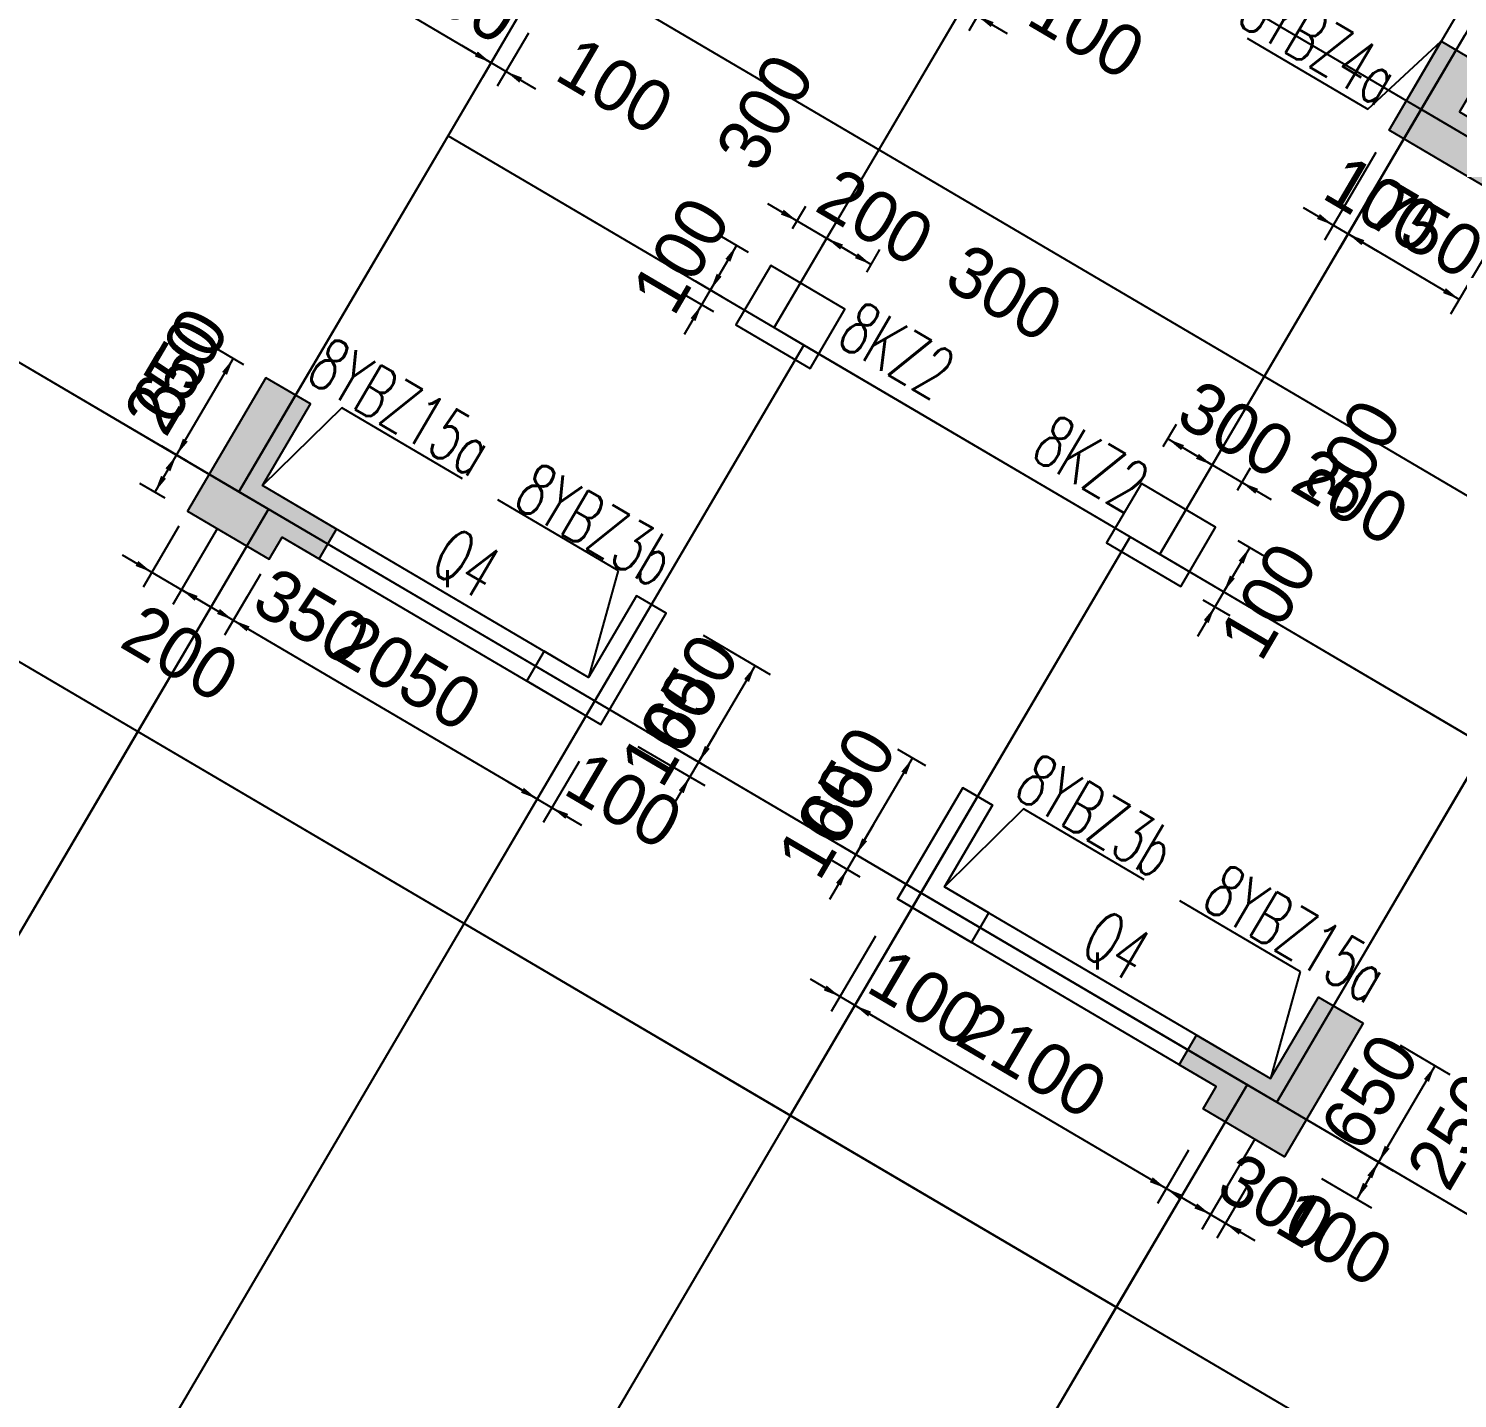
# Model space of a CAD drawing. Extents: x 387171 to 699106, y 11966 to 245688.
# Drawn here: x 616499 to 624807, y 165847 to 173808 of the extents above; entities that cross this region are included whole.
import ezdxf

# ---------------------------------------------------------------- set-up
doc = ezdxf.new("R2010")
doc.units = 0
doc.header["$LTSCALE"] = 100
doc.header["$MEASUREMENT"] = 0
for name, color, linetype in [('b边缘构件', 235, 'Continuous'), ('colu-主楼', 7, 'Continuous'), ('DOTE', 253, 'Continuous'), ('NUM', 7, 'Continuous'), ('wall-主楼', 2, 'Continuous'), ('Y阴影', 254, 'Continuous'), ('剪力墙身标注', 7, 'Continuous'), ('小尺寸', 4, 'Continuous'), ('网格', 253, 'Continuous'), ('边缘构件标注', 1, 'Continuous')]:
    doc.layers.add(name, color=color, linetype=linetype)
doc.layers.add('配箍校核', color=2, linetype='ByLayer', lineweight=18)
doc.styles.add('hztxt', font='hztxt')
doc.styles.get("Standard").update_dxf_attribs({"font": 'standard'})
doc.dimstyles.get("Standard").update_dxf_attribs({"dimtxt": 300, "dimasz": 100, "dimexe": 100, "dimexo": 250, "dimgap": 100, "dimtad": 0, "dimtoh": 1, "dimdec": 0, "dimdsep": 46, "dimcen": 0.09, "dimclrt": 7, "dimadec": 0, "dimazin": 0, "dimtfac": 1, "dimtdec": 4, "dimtofl": 0, "dimtmove": 0, "dimatfit": 3, "dimfxl": 1, "dimtolj": 1, "dimtzin": 0, "dimarcsym": 0})

# ---------------------------------------------------------------- blocks, each defined once
blk = doc.blocks.new('*D1889')
at = {"layer": '小尺寸', "color": 0, "linetype": 'ByBlock', "lineweight": -2}
for p, q in [((621714.9, 169523.2), (621552.5, 169618.7)), ((621309.3, 169007.7), (621638.7, 169568)), ((621385.5, 168962.9), (621223.1, 169058.4))]:
    blk.add_line(p, q, dxfattribs=at)
for points in [[(621638.7, 169568), (621602.4, 169473.4), (621573.7, 169490.3)], [(621309.3, 169007.7), (621345.6, 169102.4), (621374.3, 169085.5)]]:
    blk.add_solid(points, dxfattribs=at)
at = {"layer": '小尺寸', "color": 7, "linetype": 'Continuous', "lineweight": -2, "insert": (621258.5, 169414.6), "char_height": 300, "width": 556.667, "attachment_point": 5, "rotation": 59.54537, "style": 'hztxt'}
blk.add_mtext('650', dxfattribs=at)
blk = doc.blocks.new('*D2139')
at = {"layer": '小尺寸', "color": 0, "linetype": 'ByBlock', "lineweight": -2}
for p, q in [((617372.1, 170916.7), (617164, 170562.8)), ((617595.1, 170901.5), (617336.4, 170461.4)), ((617042.3, 170750.4), (617559.5, 170446.2))]:
    blk.add_line(p, q, dxfattribs=at)
for points in [[(617214.7, 170649), (617120, 170685.3), (617136.9, 170714)], [(617387.1, 170547.6), (617481.7, 170511.3), (617464.8, 170482.6)]]:
    blk.add_solid(points, dxfattribs=at)
at = {"layer": '小尺寸', "color": 7, "linetype": 'Continuous', "lineweight": -2, "insert": (617380.8, 170179), "char_height": 300, "width": 566.667, "attachment_point": 5, "rotation": 329.54537, "style": 'hztxt'}
blk.add_mtext('200', dxfattribs=at)
blk = doc.blocks.new('*D107')
at = {"layer": '小尺寸', "color": 0, "linetype": 'ByBlock', "lineweight": -2}
for p, q in [((617846.2, 170637.9), (617638.1, 170284)), ((617688.8, 170370.2), (619455.9, 169331.2)), ((619664, 169685.1), (619405.3, 169245))]:
    blk.add_line(p, q, dxfattribs=at)
for points in [[(617688.8, 170370.2), (617783.4, 170333.9), (617766.5, 170305.2)], [(619455.9, 169331.2), (619361.3, 169367.5), (619378.2, 169396.2)]]:
    blk.add_solid(points, dxfattribs=at)
at = {"layer": '小尺寸', "color": 7, "linetype": 'Continuous', "lineweight": -2, "insert": (618699.1, 170066.2), "char_height": 300, "width": 780, "attachment_point": 5, "rotation": 329.54537, "style": 'hztxt'}
blk.add_mtext('2050', dxfattribs=at)
blk = doc.blocks.new('*D76')
at = {"layer": '小尺寸', "color": 0, "linetype": 'ByBlock', "lineweight": -2}
for p, q in [((619664, 169685.1), (619405.3, 169245)), ((619699.5, 169548.2), (619491.5, 169194.3)), ((619283.5, 169432.5), (619714.5, 169179.1))]:
    blk.add_line(p, q, dxfattribs=at)
for points in [[(619455.9, 169331.2), (619361.3, 169367.5), (619378.2, 169396.2)], [(619542.1, 169280.5), (619636.8, 169244.1), (619619.9, 169215.4)]]:
    blk.add_solid(points, dxfattribs=at)
at = {"layer": '小尺寸', "color": 7, "linetype": 'Continuous', "lineweight": -2, "insert": (619960.5, 169324.5), "char_height": 300, "width": 476.667, "attachment_point": 5, "rotation": 329.54537, "style": 'hztxt'}
blk.add_mtext('100', dxfattribs=at)
blk = doc.blocks.new('*D320')
at = {"layer": '小尺寸', "color": 0, "linetype": 'ByBlock', "lineweight": -2}
for p, q in [((620092.4, 169723.2), (620481, 169494.7)), ((620242.7, 169286.8), (620496.1, 169717.8)), ((620041.8, 169637), (620430.3, 169408.5))]:
    blk.add_line(p, q, dxfattribs=at)
for points in [[(620394.8, 169545.4), (620431.1, 169640), (620459.8, 169623.2)], [(620344.1, 169459.2), (620307.8, 169364.6), (620279.1, 169381.4)]]:
    blk.add_solid(points, dxfattribs=at)
at = {"layer": '小尺寸', "color": 7, "linetype": 'Continuous', "lineweight": -2, "insert": (620223.1, 169746.6), "char_height": 300, "width": 476.667, "attachment_point": 5, "rotation": 59.54537, "style": 'hztxt'}
blk.add_mtext('100', dxfattribs=at)
blk = doc.blocks.new('*D544')
at = {"layer": '小尺寸', "color": 0, "linetype": 'ByBlock', "lineweight": -2}
for p, q in [((620421.9, 170283.5), (620810.4, 170055)), ((620394.8, 169545.4), (620724.2, 170105.7)), ((620092.4, 169723.2), (620481, 169494.7))]:
    blk.add_line(p, q, dxfattribs=at)
for points in [[(620724.2, 170105.7), (620687.9, 170011.1), (620659.2, 170028)], [(620394.8, 169545.4), (620431.1, 169640), (620459.8, 169623.2)]]:
    blk.add_solid(points, dxfattribs=at)
at = {"layer": '小尺寸', "color": 7, "linetype": 'Continuous', "lineweight": -2, "insert": (620344, 169952.3), "char_height": 300, "width": 556.667, "attachment_point": 5, "rotation": 59.54537, "style": 'hztxt'}
blk.add_mtext('650', dxfattribs=at)
blk = doc.blocks.new('*D2519')
at = {"layer": '小尺寸', "color": 0, "linetype": 'ByBlock', "lineweight": -2}
for p, q in [((624419.2, 173037.4), (624120.2, 172528.8)), ((625065.8, 172657.2), (624766.7, 172148.6)), ((624817.4, 172234.8), (624170.9, 172615))]:
    blk.add_line(p, q, dxfattribs=at)
for points in [[(624170.9, 172615), (624265.5, 172578.6), (624248.6, 172549.9)], [(624817.4, 172234.8), (624722.8, 172271.2), (624739.6, 172299.9)]]:
    blk.add_solid(points, dxfattribs=at)
at = {"layer": '小尺寸', "color": 7, "linetype": 'Continuous', "lineweight": -2, "insert": (624620.8, 172640.4), "char_height": 300, "width": 566.667, "attachment_point": 5, "rotation": 329.54537, "style": 'hztxt'}
blk.add_mtext('750', dxfattribs=at)
blk = doc.blocks.new('*D2781')
at = {"layer": '小尺寸', "color": 0, "linetype": 'ByBlock', "lineweight": -2}
for p, q in [((624333, 173088), (624034, 172579.5)), ((624419.2, 173037.4), (624120.2, 172528.8)), ((624343.3, 172513.6), (623912.3, 172767))]:
    blk.add_line(p, q, dxfattribs=at)
for points in [[(624084.7, 172665.7), (623990, 172702), (624006.9, 172730.7)], [(624170.9, 172615), (624265.5, 172578.6), (624248.6, 172549.9)]]:
    blk.add_solid(points, dxfattribs=at)
at = {"layer": '小尺寸', "color": 7, "linetype": 'Continuous', "lineweight": -2, "insert": (624372.1, 172786.7), "char_height": 300, "width": 476.667, "attachment_point": 5, "rotation": 329.54537, "style": 'hztxt'}
blk.add_mtext('100', dxfattribs=at)
blk = doc.blocks.new('*D1785')
at = {"layer": '小尺寸', "color": 0, "linetype": 'ByBlock', "lineweight": -2}
for p, q in [((622178, 174355.2), (621878.9, 173846.6)), ((622264.2, 174304.5), (621965.1, 173795.9)), ((621757.2, 174034.2), (622188.2, 173780.7))]:
    blk.add_line(p, q, dxfattribs=at)
for points in [[(621929.6, 173932.8), (621835, 173969.1), (621851.8, 173997.8)], [(622015.8, 173882.1), (622110.4, 173845.8), (622093.6, 173817.1)]]:
    blk.add_solid(points, dxfattribs=at)
at = {"layer": '小尺寸', "color": 7, "linetype": 'Continuous', "lineweight": -2, "insert": (622651.3, 173798.4), "char_height": 300, "width": 476.667, "attachment_point": 5, "rotation": 329.54537, "style": 'hztxt'}
blk.add_mtext('100', dxfattribs=at)
blk = doc.blocks.new('*D3875')
at = {"layer": '小尺寸', "color": 0, "linetype": 'ByBlock', "lineweight": -2}
for p, q in [((618715, 174187.2), (618533.7, 173878.8)), ((618584.4, 173965), (619187.8, 173610.2)), ((619318.5, 173832.4), (619137.1, 173524))]:
    blk.add_line(p, q, dxfattribs=at)
for points in [[(618584.4, 173965), (618679, 173928.7), (618662.2, 173900)], [(619187.8, 173610.2), (619093.2, 173646.6), (619110.1, 173675.3)]]:
    blk.add_solid(points, dxfattribs=at)
at = {"layer": '小尺寸', "color": 7, "linetype": 'Continuous', "lineweight": -2, "insert": (619012.8, 174003.1), "char_height": 300, "width": 566.667, "attachment_point": 5, "rotation": 329.54537, "style": 'hztxt'}
blk.add_mtext('700', dxfattribs=at)
blk = doc.blocks.new('*D4109')
at = {"layer": '小尺寸', "color": 0, "linetype": 'ByBlock', "lineweight": -2}
for p, q in [((619318.5, 173832.4), (619137.1, 173524)), ((619404.7, 173781.7), (619223.3, 173473.4)), ((619015.4, 173711.6), (619446.4, 173458.2))]:
    blk.add_line(p, q, dxfattribs=at)
for points in [[(619187.8, 173610.2), (619093.2, 173646.6), (619110.1, 173675.3)], [(619274, 173559.6), (619368.7, 173523.2), (619351.8, 173494.5)]]:
    blk.add_solid(points, dxfattribs=at)
at = {"layer": '小尺寸', "color": 7, "linetype": 'Continuous', "lineweight": -2, "insert": (619909.6, 173475.9), "char_height": 300, "width": 476.667, "attachment_point": 5, "rotation": 329.54537, "style": 'hztxt'}
blk.add_mtext('100', dxfattribs=at)
blk = doc.blocks.new('*D3321')
at = {"layer": '小尺寸', "color": 0, "linetype": 'ByBlock', "lineweight": -2}
for p, q in [((623725.9, 171068.9), (623208.6, 171373)), ((623354.8, 171227.1), (623431.7, 171357.9)), ((623527.2, 171125.7), (623604.1, 171256.5))]:
    blk.add_line(p, q, dxfattribs=at)
for points in [[(623381, 171271.7), (623286.4, 171308), (623303.3, 171336.7)], [(623553.4, 171170.3), (623648.1, 171134), (623631.2, 171105.3)]]:
    blk.add_solid(points, dxfattribs=at)
at = {"layer": '小尺寸', "color": 7, "linetype": 'Continuous', "lineweight": -2, "insert": (624184.7, 171089.2), "char_height": 300, "width": 566.667, "attachment_point": 5, "rotation": 329.54537, "style": 'hztxt'}
blk.add_mtext('200', dxfattribs=at)
blk = doc.blocks.new('*D3289')
at = {"layer": '小尺寸', "color": 0, "linetype": 'ByBlock', "lineweight": -2}
for p, q in [((623096.2, 171379.2), (623173.1, 171509.9)), ((623381, 171271.7), (623122.4, 171423.7)), ((623354.8, 171227.1), (623431.7, 171357.9))]:
    blk.add_line(p, q, dxfattribs=at)
for points in [[(623122.4, 171423.7), (623217.1, 171387.4), (623200.2, 171358.7)], [(623381, 171271.7), (623286.4, 171308), (623303.3, 171336.7)]]:
    blk.add_solid(points, dxfattribs=at)
at = {"layer": '小尺寸', "color": 7, "linetype": 'Continuous', "lineweight": -2, "insert": (623520.9, 171479.4), "char_height": 300, "width": 566.667, "attachment_point": 5, "rotation": 329.54537, "style": 'hztxt'}
blk.add_mtext('300', dxfattribs=at)
blk = doc.blocks.new('*D3517')
at = {"layer": '小尺寸', "color": 0, "linetype": 'ByBlock', "lineweight": -2}
for p, q in [((623529.8, 170834.2), (623685.7, 170742.5)), ((623599.5, 170793.2), (623447.5, 170534.6)), ((623377.8, 170575.6), (623533.7, 170483.9))]:
    blk.add_line(p, q, dxfattribs=at)
for points in [[(623599.5, 170793.2), (623563.2, 170698.6), (623534.5, 170715.4)], [(623447.5, 170534.6), (623483.8, 170629.2), (623512.5, 170612.4)]]:
    blk.add_solid(points, dxfattribs=at)
at = {"layer": '小尺寸', "color": 7, "linetype": 'Continuous', "lineweight": -2, "insert": (624195.9, 171314.2), "char_height": 300, "width": 566.667, "attachment_point": 5, "rotation": 59.54537, "style": 'hztxt'}
blk.add_mtext('300', dxfattribs=at)
blk = doc.blocks.new('*D1588')
at = {"layer": '小尺寸', "color": 0, "linetype": 'ByBlock', "lineweight": -2}
for p, q in [((623548.9, 170707), (623295.4, 170276)), ((623377.8, 170575.6), (623533.7, 170483.9)), ((623327.1, 170489.4), (623483, 170397.7))]:
    blk.add_line(p, q, dxfattribs=at)
for points in [[(623447.5, 170534.6), (623483.8, 170629.2), (623512.5, 170612.4)], [(623396.8, 170448.4), (623360.5, 170353.7), (623331.8, 170370.6)]]:
    blk.add_solid(points, dxfattribs=at)
at = {"layer": '小尺寸', "color": 7, "linetype": 'Continuous', "lineweight": -2, "insert": (623706.8, 170482.4), "char_height": 300, "width": 476.667, "attachment_point": 5, "rotation": 59.54537, "style": 'hztxt'}
blk.add_mtext('100', dxfattribs=at)
blk = doc.blocks.new('*D1841')
at = {"layer": '小尺寸', "color": 0, "linetype": 'ByBlock', "lineweight": -2}
for p, q in [((620794.9, 172792.2), (621312.2, 172488.1)), ((620941.1, 172646.3), (621018, 172777.1)), ((621113.6, 172544.9), (621190.4, 172675.7))]:
    blk.add_line(p, q, dxfattribs=at)
for points in [[(620967.4, 172690.9), (620872.7, 172727.2), (620889.6, 172755.9)], [(621139.8, 172589.5), (621234.4, 172553.2), (621217.5, 172524.5)]]:
    blk.add_solid(points, dxfattribs=at)
at = {"layer": '小尺寸', "color": 7, "linetype": 'Continuous', "lineweight": -2, "insert": (621422.9, 172713), "char_height": 300, "width": 566.667, "attachment_point": 5, "rotation": 329.54537, "style": 'hztxt'}
blk.add_mtext('200', dxfattribs=at)
blk = doc.blocks.new('*D2360')
at = {"layer": '小尺寸', "color": 0, "linetype": 'ByBlock', "lineweight": -2}
for p, q in [((621113.6, 172544.9), (621190.4, 172675.7)), ((621139.8, 172589.5), (621398.4, 172437.4)), ((621372.2, 172392.9), (621449.1, 172523.6))]:
    blk.add_line(p, q, dxfattribs=at)
for points in [[(621139.8, 172589.5), (621234.4, 172553.2), (621217.5, 172524.5)], [(621398.4, 172437.4), (621303.7, 172473.8), (621320.6, 172502.5)]]:
    blk.add_solid(points, dxfattribs=at)
at = {"layer": '小尺寸', "color": 7, "linetype": 'Continuous', "lineweight": -2, "insert": (622172.8, 172272.1), "char_height": 300, "width": 566.667, "attachment_point": 5, "rotation": 329.54537, "style": 'hztxt'}
blk.add_mtext('300', dxfattribs=at)
blk = doc.blocks.new('*D2592')
at = {"layer": '小尺寸', "color": 0, "linetype": 'ByBlock', "lineweight": -2}
for p, q in [((620685.1, 172506.8), (620529.2, 172598.5)), ((620615.4, 172547.8), (620463.4, 172289.2)), ((620533.1, 172248.2), (620377.2, 172339.9))]:
    blk.add_line(p, q, dxfattribs=at)
for points in [[(620615.4, 172547.8), (620579.1, 172453.2), (620550.4, 172470)], [(620463.4, 172289.2), (620499.7, 172383.8), (620528.4, 172367)]]:
    blk.add_solid(points, dxfattribs=at)
at = {"layer": '小尺寸', "color": 7, "linetype": 'Continuous', "lineweight": -2, "insert": (620780.8, 173322.3), "char_height": 300, "width": 566.667, "attachment_point": 5, "rotation": 59.54537, "style": 'hztxt'}
blk.add_mtext('300', dxfattribs=at)
blk = doc.blocks.new('*D575')
at = {"layer": '小尺寸', "color": 0, "linetype": 'ByBlock', "lineweight": -2}
for p, q in [((620564.7, 172461.6), (620311.3, 172030.6)), ((620533.1, 172248.2), (620377.2, 172339.9)), ((620482.4, 172162), (620326.5, 172253.7))]:
    blk.add_line(p, q, dxfattribs=at)
for points in [[(620463.4, 172289.2), (620499.7, 172383.8), (620528.4, 172367)], [(620412.7, 172203), (620376.3, 172108.3), (620347.6, 172125.2)]]:
    blk.add_solid(points, dxfattribs=at)
at = {"layer": '小尺寸', "color": 7, "linetype": 'Continuous', "lineweight": -2, "insert": (620291.7, 172490.4), "char_height": 300, "width": 476.667, "attachment_point": 5, "rotation": 59.54537, "style": 'hztxt'}
blk.add_mtext('100', dxfattribs=at)
blk = doc.blocks.new('*D43')
at = {"layer": '小尺寸', "color": 0, "linetype": 'ByBlock', "lineweight": -2}
for p, q in [((621157.2, 168749.1), (621410.6, 169180.1)), ((621385.5, 168962.9), (621223.1, 169058.4)), ((621334.8, 168876.7), (621172.4, 168972.2))]:
    blk.add_line(p, q, dxfattribs=at)
for points in [[(621309.3, 169007.7), (621345.6, 169102.4), (621374.3, 169085.5)], [(621258.6, 168921.5), (621222.2, 168826.9), (621193.5, 168843.7)]]:
    blk.add_solid(points, dxfattribs=at)
at = {"layer": '小尺寸', "color": 7, "linetype": 'Continuous', "lineweight": -2, "insert": (621137.5, 169208.9), "char_height": 300, "width": 476.667, "attachment_point": 5, "rotation": 59.54537, "style": 'hztxt'}
blk.add_mtext('100', dxfattribs=at)
blk = doc.blocks.new('*D300')
at = {"layer": '小尺寸', "color": 0, "linetype": 'ByBlock', "lineweight": -2}
for p, q in [((621714.9, 169523.2), (621552.5, 169618.7)), ((621309.3, 169007.7), (621638.7, 169568)), ((621385.5, 168962.9), (621223.1, 169058.4))]:
    blk.add_line(p, q, dxfattribs=at)
for points in [[(621638.7, 169568), (621602.4, 169473.4), (621573.7, 169490.3)], [(621309.3, 169007.7), (621345.6, 169102.4), (621374.3, 169085.5)]]:
    blk.add_solid(points, dxfattribs=at)
at = {"layer": '小尺寸', "color": 7, "linetype": 'Continuous', "lineweight": -2, "insert": (621258.5, 169414.6), "char_height": 300, "width": 556.667, "attachment_point": 5, "rotation": 59.54537, "style": 'hztxt'}
blk.add_mtext('650', dxfattribs=at)
blk = doc.blocks.new('*D260')
at = {"layer": '小尺寸', "color": 0, "linetype": 'ByBlock', "lineweight": -2}
for p, q in [((624473.4, 167901.3), (624763.5, 167730.7)), ((624677.3, 167781.4), (624347.8, 167221.1)), ((624144, 167340.9), (624434.1, 167170.4))]:
    blk.add_line(p, q, dxfattribs=at)
for points in [[(624677.3, 167781.4), (624641, 167686.8), (624612.3, 167703.6)], [(624347.8, 167221.1), (624384.2, 167315.7), (624412.9, 167298.8)]]:
    blk.add_solid(points, dxfattribs=at)
at = {"layer": '小尺寸', "color": 7, "linetype": 'Continuous', "lineweight": -2, "insert": (624297.1, 167628), "char_height": 300, "width": 556.667, "attachment_point": 5, "rotation": 59.54537, "style": 'hztxt'}
blk.add_mtext('650', dxfattribs=at)
blk = doc.blocks.new('*D478')
at = {"layer": '小尺寸', "color": 0, "linetype": 'ByBlock', "lineweight": -2}
for p, q in [((624144, 167340.9), (624434.1, 167170.4)), ((624347.8, 167221.1), (624221.1, 167005.6)), ((624017.3, 167125.4), (624307.3, 166954.9))]:
    blk.add_line(p, q, dxfattribs=at)
for points in [[(624347.8, 167221.1), (624311.5, 167126.4), (624282.8, 167143.3)], [(624221.1, 167005.6), (624257.5, 167100.2), (624286.2, 167083.3)]]:
    blk.add_solid(points, dxfattribs=at)
at = {"layer": '小尺寸', "color": 7, "linetype": 'Continuous', "lineweight": -2, "insert": (624797.9, 167401.1), "char_height": 300, "width": 566.667, "attachment_point": 5, "rotation": 59.54537, "style": 'hztxt'}
blk.add_mtext('250', dxfattribs=at)
blk = doc.blocks.new('*D729')
at = {"layer": '小尺寸', "color": 0, "linetype": 'ByBlock', "lineweight": -2}
for p, q in [((623629.4, 167353.5), (623321, 166829)), ((623588.9, 167087.3), (623407.2, 166778.4)), ((623630.3, 166763.2), (623199.3, 167016.6))]:
    blk.add_line(p, q, dxfattribs=at)
for points in [[(623371.7, 166915.3), (623277, 166951.6), (623293.9, 166980.3)], [(623457.9, 166864.6), (623552.5, 166828.2), (623535.6, 166799.5)]]:
    blk.add_solid(points, dxfattribs=at)
at = {"layer": '小尺寸', "color": 7, "linetype": 'Continuous', "lineweight": -2, "insert": (624093.4, 166780.9), "char_height": 300, "width": 476.667, "attachment_point": 5, "rotation": 329.54537, "style": 'hztxt'}
blk.add_mtext('100', dxfattribs=at)
blk = doc.blocks.new('*D3189')
at = {"layer": '小尺寸', "color": 0, "linetype": 'ByBlock', "lineweight": -2}
for p, q in [((623629.4, 167353.5), (623321, 166829)), ((623244, 167290.1), (623062.4, 166981.1)), ((623371.7, 166915.3), (623113.1, 167067.3))]:
    blk.add_line(p, q, dxfattribs=at)
for points in [[(623113.1, 167067.3), (623207.7, 167031), (623190.8, 167002.3)], [(623371.7, 166915.3), (623277, 166951.6), (623293.9, 166980.3)]]:
    blk.add_solid(points, dxfattribs=at)
at = {"layer": '小尺寸', "color": 7, "linetype": 'Continuous', "lineweight": -2, "insert": (623754.4, 166990), "char_height": 300, "width": 566.667, "attachment_point": 5, "rotation": 329.54537, "style": 'hztxt'}
blk.add_mtext('300', dxfattribs=at)
blk = doc.blocks.new('*D3691')
at = {"layer": '小尺寸', "color": 0, "linetype": 'ByBlock', "lineweight": -2}
for p, q in [((621509.8, 168483.8), (621252.1, 168045.5)), ((623113.1, 167067.3), (621302.8, 168131.7)), ((623244, 167290.1), (623062.4, 166981.1))]:
    blk.add_line(p, q, dxfattribs=at)
for points in [[(621302.8, 168131.7), (621397.4, 168095.4), (621380.6, 168066.7)], [(623113.1, 167067.3), (623018.4, 167103.6), (623035.3, 167132.3)]]:
    blk.add_solid(points, dxfattribs=at)
at = {"layer": '小尺寸', "color": 7, "linetype": 'Continuous', "lineweight": -2, "insert": (622334.6, 167815), "char_height": 300, "width": 775, "attachment_point": 5, "rotation": 329.54537, "style": 'hztxt'}
blk.add_mtext('2100', dxfattribs=at)
blk = doc.blocks.new('*D3910')
at = {"layer": '小尺寸', "color": 0, "linetype": 'ByBlock', "lineweight": -2}
for p, q in [((621423.6, 168534.5), (621165.9, 168096.2)), ((621509.8, 168483.8), (621252.1, 168045.5)), ((621475.2, 168030.3), (621044.2, 168283.8))]:
    blk.add_line(p, q, dxfattribs=at)
for points in [[(621216.6, 168182.4), (621122, 168218.7), (621138.8, 168247.4)], [(621302.8, 168131.7), (621397.4, 168095.4), (621380.6, 168066.7)]]:
    blk.add_solid(points, dxfattribs=at)
at = {"layer": '小尺寸', "color": 7, "linetype": 'Continuous', "lineweight": -2, "insert": (621721.2, 168175.7), "char_height": 300, "width": 476.667, "attachment_point": 5, "rotation": 329.54537, "style": 'hztxt'}
blk.add_mtext('100', dxfattribs=at)
blk = doc.blocks.new('*D4137')
at = {"layer": '小尺寸', "color": 0, "linetype": 'ByBlock', "lineweight": -2}
for p, q in [((617749.6, 171854.7), (617602.6, 171941.2)), ((617688.8, 171890.5), (617359.3, 171330.2)), ((617420.1, 171294.4), (617273.1, 171380.9))]:
    blk.add_line(p, q, dxfattribs=at)
for points in [[(617688.8, 171890.5), (617652.4, 171795.9), (617623.7, 171812.7)], [(617359.3, 171330.2), (617395.7, 171424.8), (617424.4, 171407.9)]]:
    blk.add_solid(points, dxfattribs=at)
at = {"layer": '小尺寸', "color": 7, "linetype": 'Continuous', "lineweight": -2, "insert": (617377.1, 171848.8), "char_height": 300, "width": 556.667, "attachment_point": 5, "rotation": 59.54537, "style": 'hztxt'}
blk.add_mtext('650', dxfattribs=at)
blk = doc.blocks.new('*D2275')
at = {"layer": '小尺寸', "color": 0, "linetype": 'ByBlock', "lineweight": -2}
for p, q in [((617359.3, 171330.2), (617232.6, 171114.7)), ((617420.1, 171294.4), (617273.1, 171380.9)), ((617293.4, 171078.9), (617146.4, 171165.4))]:
    blk.add_line(p, q, dxfattribs=at)
for points in [[(617359.3, 171330.2), (617323, 171235.5), (617294.3, 171252.4)], [(617232.6, 171114.7), (617268.9, 171209.3), (617297.6, 171192.4)]]:
    blk.add_solid(points, dxfattribs=at)
at = {"layer": '小尺寸', "color": 7, "linetype": 'Continuous', "lineweight": -2, "insert": (617338.1, 171787.3), "char_height": 300, "width": 566.667, "attachment_point": 5, "rotation": 59.54537, "style": 'hztxt'}
blk.add_mtext('250', dxfattribs=at)
blk = doc.blocks.new('*D2236')
at = {"layer": '小尺寸', "color": 0, "linetype": 'ByBlock', "lineweight": -2}
for p, q in [((617595.1, 170901.5), (617336.4, 170461.4)), ((617387.1, 170547.6), (617688.8, 170370.2)), ((617770.1, 170508.6), (617638.1, 170284))]:
    blk.add_line(p, q, dxfattribs=at)
for points in [[(617387.1, 170547.6), (617481.7, 170511.3), (617464.8, 170482.6)], [(617688.8, 170370.2), (617594.1, 170406.5), (617611, 170435.3)]]:
    blk.add_solid(points, dxfattribs=at)
at = {"layer": '小尺寸', "color": 7, "linetype": 'Continuous', "lineweight": -2, "insert": (618145.9, 170391.4), "char_height": 300, "width": 566.667, "attachment_point": 5, "rotation": 329.54537, "style": 'hztxt'}
blk.add_mtext('350', dxfattribs=at)

msp = doc.modelspace()

# ---------------------------------------------------------------- hatches: boundary and pattern name
at = {"layer": 'Y阴影'}
for points in [[(625293.8, 173045.1), (625141.8, 172786.5), (624409.1, 173217.4), (624713.2, 173734.6), (624971.8, 173582.5), (624819.7, 173323.9)], [(617896.9, 170724.1), (617972.9, 170853.4), (618188.4, 170726.7), (618289.8, 170899.1), (617858.8, 171152.5), (618137.5, 171626.7), (617878.9, 171778.7), (617422.7, 171002.9)], [(623327.6, 167530.9), (623403.7, 167660.2), (623188.2, 167786.9), (623289.5, 167959.3), (623720.6, 167705.9), (623999.3, 168180), (624257.9, 168028), (623801.8, 167252.2)]]:
    msp.add_hatch(color=256, dxfattribs=at).paths.add_polyline_path(points, flags=0)
h = msp.add_hatch(dxfattribs=at)
h.set_pattern_fill('ANSI31', color=256, scale=25, angle=-30.45463, style=0)
h.set_pattern_definition([])
h.paths.add_polyline_path([(619496.6, 170189.5), (619395.2, 170017.1), (619826.3, 169763.7), (620206.4, 170410.2), (620034, 170511.6), (619755.2, 170037.5)], flags=0)
h = msp.add_hatch(dxfattribs=at)
h.set_pattern_fill('ANSI31', color=256, scale=25, angle=-30.45463, style=0)
h.set_pattern_definition([])
h.paths.add_polyline_path([(621930.5, 169396.5), (621550.3, 168750), (621981.3, 168496.5), (622082.7, 168668.9), (621824.1, 168821), (622102.9, 169295.1)], flags=0)

# ---------------------------------------------------------------- linework, layer by layer
at = {"layer": 'b边缘构件'}
for points in [[(625293.8, 173045.1), (625141.8, 172786.5), (624409.1, 173217.4), (624713.2, 173734.6), (624971.8, 173582.5), (624819.7, 173323.9), (625293.8, 173045.1)], [(617878.9, 171778.7), (617422.7, 171002.9), (617896.9, 170724.1), (617972.9, 170853.4), (618188.4, 170726.7), (618289.8, 170899.1), (617858.8, 171152.5), (618137.5, 171626.7), (617878.9, 171778.7)], [(619496.6, 170189.5), (619395.2, 170017.1), (619826.3, 169763.7), (620206.4, 170410.2), (620034, 170511.6), (619755.2, 170037.5), (619496.6, 170189.5)], [(621930.5, 169396.5), (621550.3, 168750), (621981.3, 168496.5), (622082.7, 168668.9), (621824.1, 168821), (622102.9, 169295.1), (621930.5, 169396.5)], [(624257.9, 168028), (623801.8, 167252.2), (623327.6, 167530.9), (623403.7, 167660.2), (623188.2, 167786.9), (623289.5, 167959.3), (623720.6, 167705.9), (623999.3, 168180), (624257.9, 168028)]]:
    msp.add_lwpolyline(points, dxfattribs=at)
at = {"layer": 'colu-主楼'}
for points in [[(621042.7, 171832.5), (621245.5, 172177.4), (620814.4, 172430.8), (620611.7, 172086)], [(623197.8, 170565.4), (623400.5, 170910.2), (622969.5, 171163.6), (622766.8, 170818.8)]]:
    msp.add_lwpolyline(points, close=True, dxfattribs=at)
at = {"layer": 'DOTE'}
for p, q in [((589509, 191881.8), (639200.8, 162664)), ((586924, 187485.4), (630581.7, 161815.6)), ((596515.9, 183585.7), (636394.7, 160137.8)), ((621945.2, 178299.9), (617721.9, 171117)), ((623841.7, 177184.8), (620834.8, 172070.8)), ((626083, 175866.9), (623076.1, 170753)), ((620458.9, 175772), (639131.7, 164792.8)), ((627979.4, 174751.9), (623756.1, 167569)), ((618938.3, 173185.9), (637611.1, 162206.7)), ((621007.2, 171969.4), (615133.3, 161979.5)), ((617894.3, 171015.6), (613236.8, 163094.6)), ((622903.7, 170854.4), (617029.8, 160864.4)), ((623583.7, 167670.4), (618926.2, 159749.3))]:
    msp.add_line(p, q, dxfattribs=at)
at = {"layer": 'wall-主楼'}
for points in [[(625782.7, 174961.8), (624819.7, 173323.9), (625293.8, 173045.1), (625141.8, 172786.5), (624409.1, 173217.4), (625372.1, 174855.2), (624984.2, 175083.3), (625136.2, 175341.9)], [(617878.9, 171778.7), (617422.7, 171002.9), (617896.9, 170724.1), (617972.9, 170853.4), (619826.3, 169763.7), (620206.4, 170410.2), (620034, 170511.6), (619755.2, 170037.5), (617858.8, 171152.5), (618137.5, 171626.7)], [(624257.9, 168028), (623801.8, 167252.1), (623327.7, 167530.9), (623403.7, 167660.2), (621550.3, 168750), (621930.5, 169396.5), (622102.9, 169295.1), (621824.1, 168821), (623720.6, 167705.9), (623999.3, 168180)]]:
    msp.add_lwpolyline(points, close=True, dxfattribs=at)
at = {"layer": '网格'}
for p, q in [((621503.8, 173208.7), (622355.4, 174656.9)), ((618938.3, 173185.9), (619546.5, 174220.3)), ((624596.6, 173339.1), (624850.1, 173770.1)), ((623745.1, 171890.9), (624596.6, 173339.1)), ((624596.6, 173339.1), (625243.2, 172958.9)), ((618051.3, 171677.3), (618938.3, 173185.9)), ((618938.3, 173185.9), (620834.8, 172070.8)), ((620834.8, 172070.8), (621503.8, 173208.7)), ((615308.2, 172536.2), (617721.9, 171117)), ((620834.8, 172070.8), (621007.2, 171969.4)), ((620120.2, 170460.9), (621007.2, 171969.4)), ((621007.2, 171969.4), (622903.7, 170854.4)), ((623076.1, 170753), (623745.1, 171890.9)), ((617721.9, 171117), (618051.3, 171677.3)), ((617721.9, 171117), (617894.3, 171015.6)), ((617134, 169722.6), (617894.3, 171015.6)), ((617894.3, 171015.6), (619790.7, 169900.6)), ((622016.7, 169345.8), (622903.7, 170854.4)), ((622903.7, 170854.4), (623076.1, 170753)), ((623076.1, 170753), (624972.5, 169637.9)), ((619790.7, 169900.6), (620120.2, 170460.9)), ((619030.5, 168607.5), (619790.7, 169900.6)), ((619790.7, 169900.6), (621687.2, 168785.5)), ((615816.2, 167481.3), (617134, 169722.6)), ((617134, 169722.6), (619030.5, 168607.5)), ((624085.5, 168129.3), (624972.5, 169637.9)), ((621687.2, 168785.5), (622016.7, 169345.8)), ((620926.9, 167492.4), (621687.2, 168785.5)), ((621687.2, 168785.5), (623583.7, 167670.4)), ((619030.5, 168607.5), (619978.7, 168050)), ((623756.1, 167569), (624085.5, 168129.3)), ((619978.7, 168050), (620926.9, 167492.4)), ((622823.4, 166377.4), (623583.7, 167670.4)), ((623583.7, 167670.4), (623756.1, 167569)), ((623756.1, 167569), (626169.6, 166149.9)), ((620926.9, 167492.4), (622823.4, 166377.4)), ((621505.6, 164136.1), (622823.4, 166377.4))]:
    msp.add_line(p, q, dxfattribs=at)
at = {"layer": '边缘构件标注', "color": 200}
for p, q in [((623585, 173752.9), (624286.8, 173340.2)), ((624286.8, 173340.2), (624713.2, 173734.6)), ((618319.1, 171604.5), (617858.8, 171152.5)), ((619020.8, 171191.9), (618319.1, 171604.5)), ((619224.7, 171072.1), (619926.4, 170659.5)), ((619926.4, 170659.5), (619755.2, 170037.5)), ((622284.4, 169273), (621824.1, 168821)), ((622986.2, 168860.4), (622284.4, 169273)), ((623190, 168740.6), (623891.7, 168327.9)), ((623891.7, 168327.9), (623720.6, 167705.9))]:
    msp.add_line(p, q, dxfattribs=at)
at = {"layer": '配箍校核'}
msp.add_line((623370.8, 167505.6), (623715.6, 167302.8), dxfattribs=at)

# ---------------------------------------------------------------- texts
at = {"layer": 'NUM', "color": 200, "width": 0.7}
for p in [(621186.9, 171977.4), (622315.7, 171318.5)]:
    msp.add_text('8KZ2', height=300, rotation=329.54537, dxfattribs=at).set_placement(p)
at = {"layer": '剪力墙身标注', "width": 0.7}
for p in [(618821.2, 170662), (622601, 168439.5)]:
    msp.add_text('Q4', height=300, rotation=329.54537, dxfattribs=at).set_placement(p)
at = {"layer": '边缘构件标注', "color": 200, "width": 0.7}
for s, p in [('8YBZ4a', (623510.5, 173841.8)), ('8YBZ15a', (618100.6, 171768.9)), ('8YBZ3b', (619304, 171040.6)), ('8YBZ3b', (622214.8, 169349.9)), ('8YBZ15a', (623307.5, 168707.4))]:
    msp.add_text(s, height=300, rotation=329.54537, dxfattribs=at).set_placement(p)

# ---------------------------------------------------------------- dimensions: what is measured, and where the dimension line sits
at = {"layer": '小尺寸'}
for base, p1, p2, angle, picture, middle in [((622015.8, 173882.1), (622304.7, 174570.7), (622390.9, 174520), 329.54537, '*D1785', (622316.6, 173995.3)), ((619187.8, 173610.2), (618841.8, 174402.7), (619445.2, 174047.9), 329.54537, '*D3875', (619012.8, 174003.1)), ((619274, 173559.6), (619445.2, 174047.9), (619531.4, 173997.2), 329.54537, '*D4109', (619574.8, 173672.7)), ((620463.4, 172289.2), (620900.6, 172380.1), (620748.6, 172121.5), 59.54537, '*D2592', (620510.4, 172862.5)), ((624084.7, 172665.7), (624545.9, 173252.9), (624459.7, 173303.6), 149.54537, '*D2781', (624037.3, 172983.5)), ((624170.9, 172615), (625192.5, 172872.7), (624545.9, 173252.9), 149.54537, '*D2519', (624620.8, 172640.4)), ((621139.8, 172589.5), (620814.4, 172430.8), (620986.8, 172329.4), 329.54537, '*D1841', (621006.2, 172958)), ((620412.7, 172203), (620748.6, 172121.5), (620697.9, 172035.3), 59.54537, '*D575', (620094.8, 172155.6)), ((621398.4, 172437.4), (620986.8, 172329.4), (621245.5, 172177.4), 329.54537, '*D2360', (621713.1, 172542.4)), ((617359.3, 171330.2), (617965.1, 171728), (617635.7, 171167.7), 59.54537, '*D4137', (617377.1, 171848.8)), ((617232.6, 171114.7), (617635.7, 171167.7), (617508.9, 170952.2), 59.54537, '*D2275', (617080.5, 171349.1)), ((623122.4, 171423.7), (623228.1, 171011.6), (622969.5, 171163.6), 149.54537, '*D3289', (623061.2, 171749.8)), ((623447.5, 170534.6), (623314.3, 170960.9), (623162.3, 170702.3), 59.54537, '*D3517', (623925.6, 170854.5)), ((623381, 171271.7), (623400.5, 170910.2), (623228.1, 171011.6), 149.54537, '*D3321', (623768, 171334.1)), ((617387.1, 170547.6), (617498.8, 171132.2), (617721.9, 171117), 329.54537, '*D2139', (616964.1, 170424)), ((617688.8, 170370.2), (617721.9, 171117), (617896.9, 170724.1), 329.54537, '*D2236', (617664.6, 170674.4)), ((619455.9, 169331.2), (617972.9, 170853.4), (619790.7, 169900.6), 329.54537, '*D107', (618699.1, 170066.2)), ((623396.8, 170448.4), (623162.3, 170702.3), (623111.6, 170616.1), 59.54537, '*D1588', (623510, 170147.6)), ((620724.2, 170105.7), (619876.9, 169849.9), (620206.4, 170410.2), 59.54537, '*D544', (620344, 169952.3)), ((620394.8, 169545.4), (619826.3, 169763.7), (619876.9, 169849.9), 59.54537, '*D320', (620026.2, 169411.8)), ((619542.1, 169280.5), (619790.7, 169900.6), (619826.3, 169763.7), 329.54537, '*D76', (619625.8, 169521.3)), ((621638.7, 169568), (621601, 168836.2), (621930.5, 169396.5), 59.54537, '*D1889', (621258.5, 169414.6)), ((621638.7, 169568), (621601, 168836.2), (621930.5, 169396.5), 59.54537, '*D300', (621258.5, 169414.6)), ((621309.3, 169007.7), (621550.3, 168750), (621601, 168836.2), 59.54537, '*D43', (620940.7, 168874.2)), ((621216.6, 168182.4), (621636.5, 168699.3), (621550.3, 168750), 149.54537, '*D3910', (621386.4, 168372.6)), ((621302.8, 168131.7), (623370.8, 167505.6), (621636.5, 168699.3), 149.54537, '*D3691', (622334.6, 167815)), ((624347.8, 167221.1), (624257.9, 168028), (623928.5, 167467.7), 59.54537, '*D260', (624297.1, 167628)), ((624221.1, 167005.6), (623928.5, 167467.7), (623801.8, 167252.1), 59.54537, '*D478', (624540.3, 166962.9)), ((623113.1, 167067.3), (623756.1, 167569), (623370.8, 167505.6), 149.54537, '*D3189', (623294.7, 167260.3)), ((623371.7, 166915.3), (623715.6, 167302.8), (623756.1, 167569), 149.54537, '*D729', (623758.7, 166977.7))]:
    dim = msp.add_linear_dim(base=base, p1=p1, p2=p2, angle=angle, dimstyle='Standard', dxfattribs=at)
    dim.commit()
    dim.dimension.update_dxf_attribs({"geometry": picture, "text_midpoint": middle})

doc.saveas('drawing.dxf')
